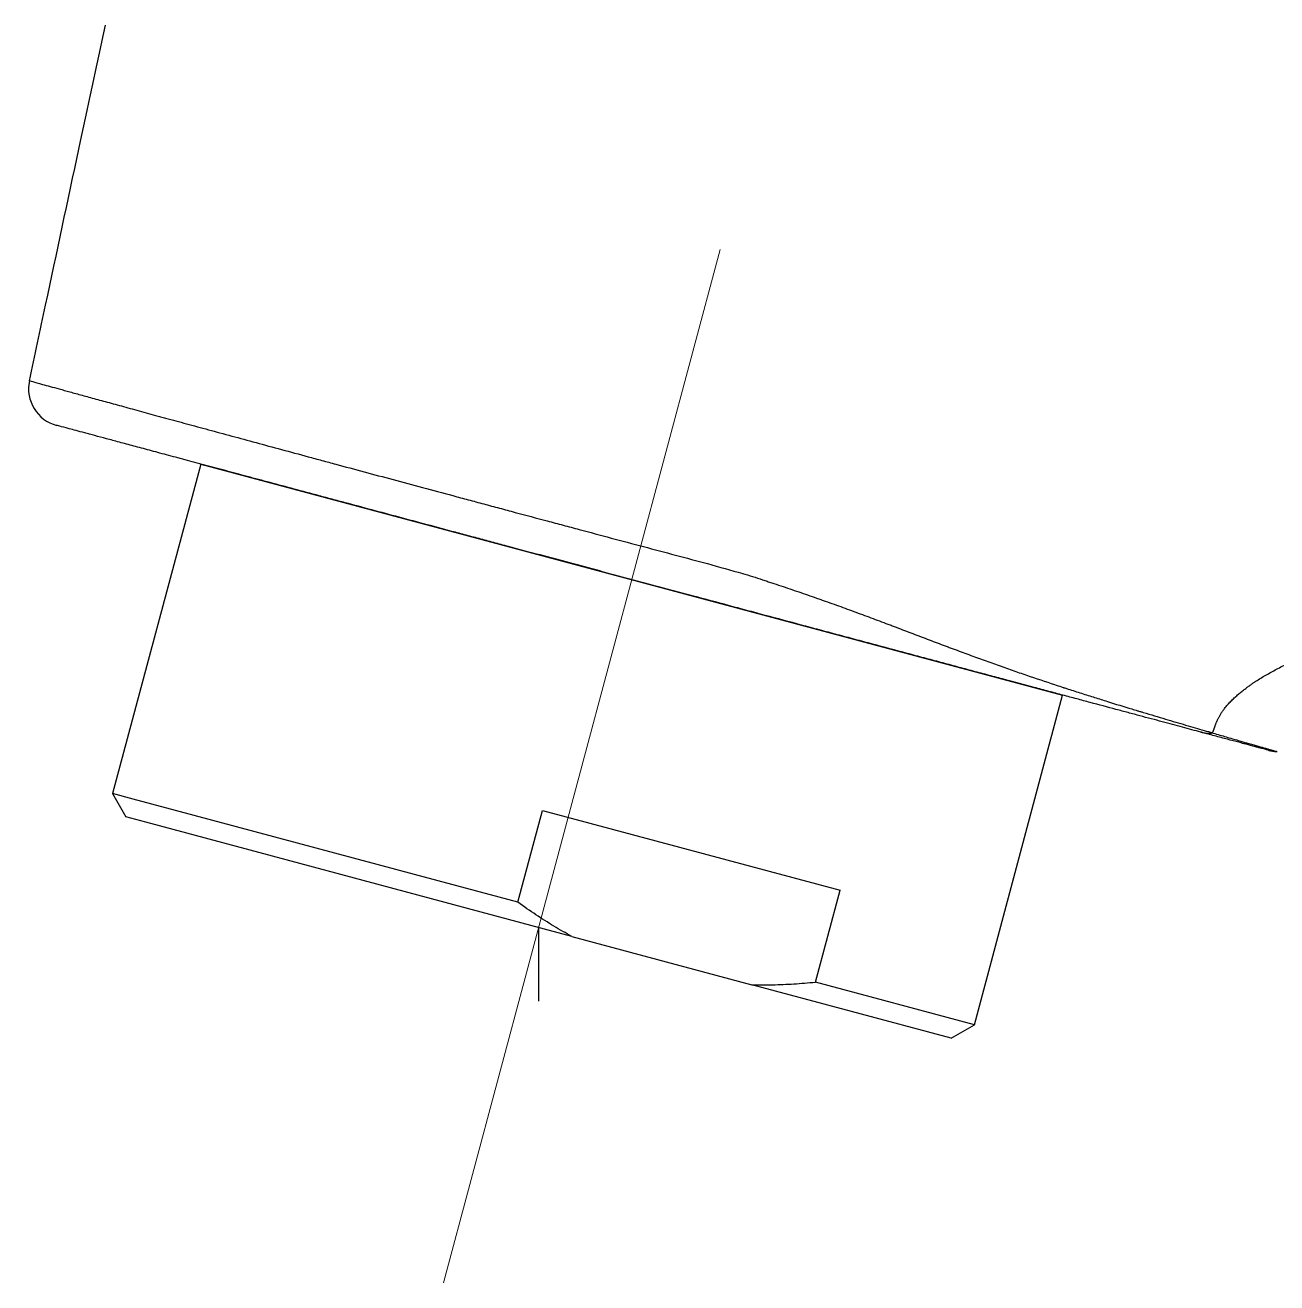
# Model space of a CAD drawing. Extents: x 900 to 2324, y -1513 to 827.
# Drawn here: x 1888.49 to 1921.45, y -1021.68 to -988.57 of the extents above; entities that cross this region are included whole.
import ezdxf

# ---------------------------------------------------------------- set-up
doc = ezdxf.new("R2010")
doc.units = 0
doc.header["$LTSCALE"] = 4
doc.header["$MEASUREMENT"] = 0
doc.linetypes.add('CENTER2', pattern=[28.575, 19.05, -3.175, 3.175, -3.175])
doc.layers.get('0').update_dxf_attribs({"linetype": 'CONTINUOUS'})
doc.layers.add('1', color=7, linetype='CONTINUOUS')
doc.layers.add('Cneter', color=1, linetype='CENTER2', lineweight=13)

msp = doc.modelspace()

# ---------------------------------------------------------------- linework, layer by layer
at = {"ltscale": 0.5}
for p, q in [((1893.114, -1000.122), (1915.813, -1006.204)), ((1902.009, -1012.321), (1902.009, -1014.258))]:
    msp.add_line(p, q, dxfattribs=at)
at = {"layer": '1', "color": 7, "linetype": 'Continuous', "lineweight": -3}
for p, q in [((1893.114, -1000.122), (1890.789, -1008.797)), ((1913.488, -1014.88), (1915.813, -1006.204)), ((1921.243, -1007.659), (1921.242, -1007.659)), ((1891.337, -1008.944), (1890.789, -1008.797)), ((1890.789, -1008.797), (1891.143, -1009.41)), ((1901.468, -1011.659), (1891.337, -1008.944)), ((1891.667, -1009.55), (1891.143, -1009.41)), ((1901.468, -1011.659), (1902.115, -1009.244)), ((1902.115, -1009.244), (1909.95, -1011.343)), ((1902.884, -1012.556), (1891.667, -1009.55)), ((1909.303, -1013.758), (1909.95, -1011.343)), ((1902.884, -1012.556), (1907.629, -1013.827)), ((1912.876, -1015.233), (1907.629, -1013.827)), ((1913.488, -1014.88), (1909.303, -1013.758)), ((1912.876, -1015.233), (1913.488, -1014.88))]:
    msp.add_line(p, q, dxfattribs=at)
msp.add_arc((1921.501, -1006.693), 1, 255, 267.7256, dxfattribs=at)
msp.add_ellipse((1889.577, -998.139), major_axis=(-0.775, 0.632), ratio=1, start_param=0.47352, end_param=1.99335, dxfattribs=at)
for points, knots in [([(1888.599, -997.929), (1888.741, -997.265), (1888.884, -996.6), (1889.319, -994.568), (1889.611, -993.199), (1890.137, -990.743), (1890.37, -989.656), (1890.603, -988.568)], [0, 0, 0, 0, 0.212938, 0.212938, 0.651489, 0.651489, 1, 1, 1, 1]), ([(1888.599, -997.929), (1888.599, -997.929), (1888.613, -997.933), (1888.657, -997.945), (1888.744, -997.969), (1888.832, -997.993), (1889.006, -998.041), (1889.137, -998.077), (1889.296, -998.121), (1889.405, -998.151), (1889.427, -998.157), (1889.473, -998.169), (1889.496, -998.176), (1889.567, -998.195), (1889.616, -998.208), (1889.767, -998.25), (1889.875, -998.279), (1890.103, -998.342), (1890.224, -998.375), (1890.479, -998.445), (1890.747, -998.518), (1891.187, -998.638), (1891.506, -998.725), (1891.754, -998.793), (1891.881, -998.828), (1892.012, -998.863), (1892.1, -998.887), (1892.144, -998.899), (1892.367, -998.96), (1892.733, -999.059), (1893.313, -999.217), (1893.72, -999.327), (1894.345, -999.497), (1894.782, -999.615), (1895.468, -999.801), (1895.702, -999.864), (1896.061, -999.961), (1896.182, -999.993), (1896.424, -1000.059), (1896.547, -1000.092), (1896.915, -1000.191), (1897.412, -1000.325), (1898.175, -1000.53), (1898.694, -1000.669), (1899.219, -1000.81), (1899.484, -1000.882), (1899.887, -1000.99), (1900.021, -1001.026), (1900.293, -1001.098), (1900.429, -1001.135), (1900.703, -1001.208), (1900.841, -1001.245), (1901.118, -1001.319), (1901.256, -1001.356), (1901.673, -1001.468), (1901.953, -1001.543), (1902.373, -1001.655), (1902.514, -1001.693), (1902.796, -1001.768), (1902.937, -1001.805), (1903.643, -1001.994), (1904.207, -1002.144), (1905.334, -1002.444), (1905.897, -1002.594), (1906.459, -1002.743)], [0, 0, 0, 0, 0.03125, 0.0625, 0.0625, 0.125, 0.125, 0.15625, 0.1875, 0.1875, 0.195312, 0.195312, 0.203125, 0.203125, 0.21875, 0.21875, 0.25, 0.25, 0.28125, 0.28125, 0.3125, 0.34375, 0.375, 0.375, 0.390625, 0.398437, 0.398437, 0.40625, 0.40625, 0.4375, 0.46875, 0.5, 0.5, 0.5625, 0.5625, 0.59375, 0.59375, 0.609375, 0.609375, 0.625, 0.625, 0.65625, 0.6875, 0.71875, 0.71875, 0.75, 0.75, 0.765625, 0.765625, 0.78125, 0.78125, 0.796875, 0.796875, 0.8125, 0.8125, 0.84375, 0.84375, 0.859375, 0.859375, 0.875, 0.875, 0.9375, 0.9375, 1, 1, 1, 1]), ([(1906.091, -1003.599), (1905.562, -1003.457), (1905.035, -1003.316), (1903.982, -1003.034), (1903.457, -1002.893), (1902.41, -1002.612), (1901.887, -1002.472), (1901.236, -1002.298), (1901.105, -1002.263), (1900.91, -1002.211), (1900.845, -1002.193), (1900.716, -1002.158), (1900.651, -1002.141), (1900.458, -1002.089), (1900.329, -1002.055), (1900.074, -1001.987), (1899.947, -1001.953), (1899.568, -1001.851), (1899.319, -1001.784), (1898.825, -1001.652), (1898.336, -1001.521), (1897.618, -1001.329), (1897.15, -1001.203), (1896.803, -1001.11), (1896.631, -1001.064), (1896.46, -1001.018), (1896.346, -1000.988), (1896.29, -1000.973), (1896.009, -1000.897), (1895.788, -1000.838), (1895.142, -1000.665), (1894.73, -1000.555), (1894.141, -1000.397), (1893.759, -1000.294), (1893.213, -1000.148), (1892.867, -1000.056), (1892.657, -999.999), (1892.616, -999.988), (1892.533, -999.966), (1892.41, -999.933), (1892.291, -999.901), (1892.056, -999.838), (1891.756, -999.758), (1891.342, -999.647), (1891.089, -999.579), (1890.849, -999.515), (1890.735, -999.484), (1890.52, -999.427), (1890.418, -999.399), (1890.276, -999.361), (1890.23, -999.349), (1890.163, -999.331), (1890.141, -999.325), (1890.099, -999.314), (1889.994, -999.286), (1889.825, -999.24), (1889.702, -999.207), (1889.537, -999.163), (1889.455, -999.141), (1889.373, -999.119), (1889.332, -999.108), (1889.318, -999.105), (1889.318, -999.105)], [0, 0, 0, 0, 0.0625, 0.0625, 0.125, 0.125, 0.1875, 0.1875, 0.203125, 0.203125, 0.210937, 0.210937, 0.21875, 0.21875, 0.234375, 0.234375, 0.25, 0.25, 0.28125, 0.28125, 0.3125, 0.34375, 0.375, 0.375, 0.390625, 0.398437, 0.398437, 0.40625, 0.40625, 0.4375, 0.4375, 0.5, 0.5, 0.53125, 0.5625, 0.59375, 0.59375, 0.601562, 0.601562, 0.609375, 0.625, 0.625, 0.65625, 0.6875, 0.71875, 0.71875, 0.75, 0.75, 0.78125, 0.78125, 0.796875, 0.796875, 0.804687, 0.804687, 0.8125, 0.84375, 0.875, 0.875, 0.9375, 0.9375, 0.96875, 1, 1, 1, 1]), ([(1919.763, -1007.202), (1919.765, -1007.196), (1919.769, -1007.183), (1919.775, -1007.165), (1919.782, -1007.147), (1919.788, -1007.13), (1919.794, -1007.114), (1919.8, -1007.098), (1919.805, -1007.083), (1919.81, -1007.069), (1919.815, -1007.055), (1919.821, -1007.04), (1919.826, -1007.022), (1919.834, -1007.001), (1919.842, -1006.979), (1919.85, -1006.956), (1919.86, -1006.932), (1919.87, -1006.906), (1919.882, -1006.88), (1919.894, -1006.853), (1919.908, -1006.824), (1919.923, -1006.794), (1919.94, -1006.763), (1919.958, -1006.731), (1919.979, -1006.698), (1920, -1006.664), (1920.024, -1006.629), (1920.05, -1006.592), (1920.081, -1006.551), (1920.116, -1006.506), (1920.157, -1006.458), (1920.199, -1006.412), (1920.243, -1006.367), (1920.287, -1006.323), (1920.331, -1006.281), (1920.376, -1006.24), (1920.421, -1006.201), (1920.465, -1006.163), (1920.509, -1006.127), (1920.551, -1006.093), (1920.593, -1006.06), (1920.634, -1006.029), (1920.673, -1005.999), (1920.711, -1005.971), (1920.748, -1005.944), (1920.782, -1005.92), (1920.815, -1005.897), (1920.847, -1005.875), (1920.876, -1005.856), (1920.935, -1005.817), (1921.029, -1005.758), (1921.161, -1005.679), (1921.301, -1005.601), (1921.446, -1005.522), (1921.597, -1005.444), (1921.753, -1005.366), (1921.915, -1005.288), (1922.081, -1005.211), (1922.252, -1005.133), (1922.428, -1005.056), (1922.607, -1004.978), (1922.791, -1004.901), (1922.978, -1004.824), (1923.169, -1004.747), (1923.363, -1004.67), (1923.561, -1004.594), (1923.761, -1004.517), (1923.917, -1004.459), (1924.028, -1004.418), (1924.091, -1004.394), (1924.155, -1004.371), (1924.219, -1004.347), (1924.284, -1004.324), (1924.35, -1004.3), (1924.416, -1004.276), (1924.482, -1004.252), (1924.549, -1004.229), (1924.616, -1004.205), (1924.684, -1004.181), (1924.752, -1004.156), (1924.821, -1004.132), (1924.89, -1004.108), (1924.96, -1004.084), (1925.03, -1004.059), (1925.1, -1004.035), (1925.171, -1004.01), (1925.242, -1003.986), (1925.314, -1003.961), (1925.387, -1003.936), (1925.459, -1003.911), (1925.532, -1003.886), (1925.606, -1003.861), (1925.68, -1003.836), (1925.754, -1003.811), (1925.829, -1003.785), (1925.905, -1003.76), (1925.98, -1003.734), (1926.056, -1003.709), (1926.133, -1003.683), (1926.21, -1003.657), (1926.287, -1003.632), (1926.365, -1003.606), (1926.443, -1003.58), (1926.522, -1003.554), (1926.601, -1003.527), (1926.68, -1003.501), (1926.76, -1003.475), (1926.84, -1003.448), (1926.92, -1003.422), (1927.001, -1003.395), (1927.083, -1003.368), (1927.165, -1003.341), (1927.247, -1003.315), (1927.329, -1003.288), (1927.412, -1003.26), (1927.495, -1003.233), (1927.579, -1003.206), (1927.663, -1003.179), (1927.748, -1003.151), (1927.833, -1003.124), (1927.918, -1003.096), (1928.004, -1003.068), (1928.09, -1003.04), (1928.176, -1003.012), (1928.263, -1002.984), (1928.35, -1002.956), (1928.437, -1002.928), (1928.525, -1002.9), (1928.614, -1002.872), (1928.702, -1002.843), (1928.791, -1002.815), (1928.881, -1002.786), (1928.97, -1002.757), (1929.061, -1002.728), (1929.151, -1002.7), (1929.242, -1002.671), (1929.333, -1002.642), (1929.425, -1002.613), (1929.517, -1002.583), (1929.61, -1002.554), (1929.702, -1002.525), (1929.796, -1002.495), (1929.889, -1002.466), (1929.983, -1002.436), (1930.077, -1002.407), (1930.172, -1002.377), (1930.267, -1002.347), (1930.363, -1002.317), (1930.459, -1002.287), (1930.555, -1002.258), (1930.652, -1002.228), (1930.749, -1002.197), (1930.846, -1002.167), (1930.944, -1002.137), (1931.042, -1002.107), (1931.141, -1002.077), (1931.24, -1002.046), (1931.339, -1002.016), (1931.439, -1001.985), (1931.539, -1001.955), (1931.64, -1001.924), (1931.741, -1001.894), (1931.843, -1001.863), (1931.945, -1001.833), (1932.047, -1001.802), (1932.15, -1001.771), (1932.253, -1001.741), (1932.356, -1001.71), (1932.46, -1001.679), (1932.565, -1001.648), (1932.67, -1001.617), (1932.775, -1001.587), (1932.881, -1001.556), (1932.987, -1001.525), (1933.093, -1001.494), (1933.201, -1001.463), (1933.308, -1001.432), (1933.416, -1001.401), (1933.524, -1001.37), (1933.633, -1001.34), (1933.743, -1001.309), (1933.853, -1001.278), (1933.963, -1001.247), (1934.074, -1001.216), (1934.185, -1001.186), (1934.297, -1001.155), (1934.409, -1001.124), (1934.521, -1001.093), (1934.635, -1001.063), (1934.748, -1001.032), (1934.863, -1001.002), (1934.977, -1000.971), (1935.092, -1000.941), (1935.208, -1000.91), (1935.324, -1000.88), (1935.441, -1000.849), (1935.559, -1000.819), (1935.676, -1000.789), (1935.795, -1000.759), (1935.914, -1000.729), (1936.033, -1000.699), (1936.153, -1000.669), (1936.274, -1000.639), (1936.395, -1000.61), (1936.516, -1000.58), (1936.639, -1000.551), (1936.761, -1000.521), (1936.885, -1000.492), (1937.009, -1000.463), (1937.133, -1000.434), (1937.259, -1000.405), (1937.384, -1000.376), (1937.511, -1000.348), (1937.595, -1000.329), (1937.637, -1000.32)], [0, 0, 0, 0, 0.004984, 0.009675, 0.014087, 0.01823, 0.022117, 0.025758, 0.029162, 0.032338, 0.035295, 0.038039, 0.042302, 0.046672, 0.051141, 0.055703, 0.060348, 0.065071, 0.069865, 0.074723, 0.079639, 0.084609, 0.089627, 0.094689, 0.099793, 0.104936, 0.110115, 0.115331, 0.120583, 0.127232, 0.13351, 0.139445, 0.145061, 0.150379, 0.155418, 0.160194, 0.164721, 0.16901, 0.173072, 0.176915, 0.180546, 0.183971, 0.187195, 0.190223, 0.193058, 0.195703, 0.19816, 0.200432, 0.202521, 0.204428, 0.212875, 0.221315, 0.229777, 0.238287, 0.246857, 0.255501, 0.264226, 0.273041, 0.281949, 0.290953, 0.300057, 0.309259, 0.318562, 0.327964, 0.337465, 0.347065, 0.356764, 0.366561, 0.369578, 0.372615, 0.375671, 0.378746, 0.381841, 0.384955, 0.388089, 0.391241, 0.394413, 0.397604, 0.400814, 0.404043, 0.40729, 0.410557, 0.413843, 0.417147, 0.42047, 0.423812, 0.427173, 0.430552, 0.433949, 0.437365, 0.440799, 0.444252, 0.447723, 0.451212, 0.45472, 0.458245, 0.461789, 0.46535, 0.46893, 0.472528, 0.476143, 0.479776, 0.483427, 0.487096, 0.490783, 0.494487, 0.498209, 0.501949, 0.505706, 0.509481, 0.513273, 0.517083, 0.52091, 0.524754, 0.528616, 0.532496, 0.536393, 0.540307, 0.544238, 0.548187, 0.552153, 0.556136, 0.560136, 0.564153, 0.568188, 0.572239, 0.576307, 0.580393, 0.584495, 0.588615, 0.592751, 0.596905, 0.601075, 0.605263, 0.609467, 0.613689, 0.617927, 0.622183, 0.626455, 0.630745, 0.635052, 0.639375, 0.643716, 0.648074, 0.65245, 0.656842, 0.661252, 0.665679, 0.670123, 0.674584, 0.679063, 0.68356, 0.688074, 0.692605, 0.697154, 0.701721, 0.706305, 0.710907, 0.715527, 0.720165, 0.724821, 0.729495, 0.734187, 0.738897, 0.743625, 0.748372, 0.753137, 0.757921, 0.762723, 0.767544, 0.772384, 0.777243, 0.78212, 0.787017, 0.791933, 0.796868, 0.801823, 0.806797, 0.81179, 0.816804, 0.821837, 0.82689, 0.831964, 0.837057, 0.842171, 0.847306, 0.852461, 0.857637, 0.862833, 0.868051, 0.87329, 0.878551, 0.883832, 0.889136, 0.894461, 0.899808, 0.905177, 0.910569, 0.915983, 0.921419, 0.926879, 0.932361, 0.937866, 0.943395, 0.948947, 0.954522, 0.960122, 0.965745, 0.971393, 0.977065, 0.982761, 0.988483, 0.994229, 1, 1, 1, 1]), ([(1907.379, -1003.001), (1907.468, -1003.027), (1907.558, -1003.054), (1907.735, -1003.11), (1907.824, -1003.139), (1907.912, -1003.169)], [0, 0, 0, 0, 0.5, 0.5, 1, 1, 1, 1]), ([(1907.912, -1003.169), (1907.932, -1003.176), (1907.952, -1003.182), (1907.991, -1003.195), (1908.051, -1003.215), (1908.19, -1003.261), (1908.309, -1003.301), (1908.468, -1003.354), (1908.547, -1003.38), (1908.704, -1003.433), (1908.783, -1003.46), (1909.019, -1003.541), (1909.175, -1003.595), (1909.369, -1003.663), (1909.408, -1003.677), (1909.486, -1003.704), (1909.524, -1003.718), (1909.64, -1003.759), (1909.795, -1003.814), (1909.949, -1003.869), (1910.102, -1003.925), (1910.179, -1003.952), (1910.407, -1004.036), (1910.558, -1004.092), (1910.858, -1004.204), (1911.007, -1004.26), (1911.192, -1004.329), (1911.229, -1004.343), (1911.303, -1004.371), (1911.413, -1004.412), (1911.523, -1004.454), (1911.741, -1004.537), (1911.886, -1004.592), (1912.172, -1004.701), (1912.315, -1004.756), (1912.527, -1004.836), (1912.598, -1004.862), (1912.704, -1004.902), (1912.739, -1004.915), (1912.809, -1004.941), (1912.984, -1005.006), (1913.156, -1005.07), (1913.428, -1005.171), (1913.562, -1005.22), (1913.829, -1005.317), (1913.961, -1005.365), (1914.124, -1005.422), (1914.157, -1005.434), (1914.222, -1005.457), (1914.32, -1005.491), (1914.417, -1005.525), (1914.609, -1005.592), (1914.736, -1005.636), (1915.113, -1005.765), (1915.359, -1005.848), (1915.661, -1005.947), (1915.736, -1005.972), (1915.811, -1005.996), (1915.833, -1006.003), (1915.841, -1006.006), (1915.856, -1006.011), (1915.893, -1006.023), (1916.05, -1006.073), (1916.196, -1006.12), (1916.428, -1006.194), (1916.542, -1006.231), (1916.712, -1006.284), (1916.768, -1006.302), (1916.88, -1006.337), (1916.935, -1006.355), (1917.211, -1006.441), (1917.424, -1006.506), (1917.683, -1006.584), (1917.734, -1006.6), (1917.811, -1006.623), (1917.836, -1006.63), (1917.887, -1006.645), (1918.013, -1006.683), (1918.137, -1006.72), (1918.427, -1006.807), (1918.613, -1006.862), (1918.969, -1006.967), (1919.139, -1007.017), (1919.463, -1007.112), (1919.618, -1007.156), (1919.764, -1007.199)], [0, 0, 0, 0, 0.003906, 0.003906, 0.007813, 0.015625, 0.03125, 0.03125, 0.046875, 0.046875, 0.0625, 0.0625, 0.09375, 0.09375, 0.101563, 0.101563, 0.109375, 0.109375, 0.125, 0.140625, 0.140625, 0.15625, 0.15625, 0.1875, 0.1875, 0.21875, 0.21875, 0.226563, 0.226563, 0.234375, 0.25, 0.25, 0.28125, 0.28125, 0.3125, 0.3125, 0.328125, 0.328125, 0.335938, 0.335938, 0.34375, 0.375, 0.375, 0.40625, 0.40625, 0.4375, 0.4375, 0.445313, 0.445313, 0.453125, 0.46875, 0.46875, 0.5, 0.5, 0.5625, 0.5625, 0.578125, 0.582031, 0.582031, 0.583984, 0.583984, 0.585938, 0.59375, 0.625, 0.625, 0.65625, 0.65625, 0.671875, 0.671875, 0.6875, 0.6875, 0.75, 0.75, 0.765625, 0.765625, 0.773438, 0.773438, 0.78125, 0.8125, 0.8125, 0.875, 0.875, 0.9375, 0.9375, 1, 1, 1, 1]), ([(1919.453, -1007.179), (1919.3, -1007.138), (1919.139, -1007.095), (1918.799, -1007.004), (1918.621, -1006.956), (1918.247, -1006.856), (1918.051, -1006.804), (1917.747, -1006.722), (1917.643, -1006.694), (1917.433, -1006.638), (1917.326, -1006.609), (1916.999, -1006.522), (1916.774, -1006.461), (1916.423, -1006.367), (1916.304, -1006.335), (1916.065, -1006.271), (1915.943, -1006.239), (1915.697, -1006.173), (1915.573, -1006.139), (1915.322, -1006.072), (1915.195, -1006.038), (1914.81, -1005.935), (1914.548, -1005.865), (1914.146, -1005.757), (1914.011, -1005.721), (1913.737, -1005.648), (1913.599, -1005.611), (1913.32, -1005.536), (1913.179, -1005.498), (1912.894, -1005.422), (1912.75, -1005.383), (1912.532, -1005.325), (1912.459, -1005.305), (1912.312, -1005.266), (1912.238, -1005.246), (1912.016, -1005.186), (1911.867, -1005.147), (1911.418, -1005.026), (1911.114, -1004.945), (1910.655, -1004.822), (1910.501, -1004.78), (1910.191, -1004.697), (1910.035, -1004.656), (1909.722, -1004.572), (1909.565, -1004.53), (1909.25, -1004.445), (1909.092, -1004.403), (1908.616, -1004.275), (1908.298, -1004.19), (1907.897, -1004.083), (1907.817, -1004.061), (1907.657, -1004.018), (1907.576, -1003.997), (1907.415, -1003.954), (1907.335, -1003.932), (1907.173, -1003.889), (1907.093, -1003.867), (1907.012, -1003.846)], [0, 0, 0, 0, 0.0625, 0.0625, 0.125, 0.125, 0.1875, 0.1875, 0.21875, 0.21875, 0.25, 0.25, 0.3125, 0.3125, 0.34375, 0.34375, 0.375, 0.375, 0.40625, 0.40625, 0.4375, 0.4375, 0.5, 0.5, 0.53125, 0.53125, 0.5625, 0.5625, 0.59375, 0.59375, 0.625, 0.625, 0.640625, 0.640625, 0.65625, 0.65625, 0.6875, 0.6875, 0.75, 0.75, 0.78125, 0.78125, 0.8125, 0.8125, 0.84375, 0.84375, 0.875, 0.875, 0.9375, 0.9375, 0.953125, 0.953125, 0.96875, 0.96875, 0.984375, 0.984375, 1, 1, 1, 1]), ([(1921.232, -1007.656), (1921.216, -1007.652), (1921.164, -1007.638), (1921.065, -1007.611), (1921.054, -1007.608), (1921.029, -1007.602), (1921.017, -1007.598), (1920.977, -1007.587), (1920.948, -1007.58), (1920.856, -1007.555), (1920.786, -1007.536), (1920.669, -1007.505), (1920.628, -1007.494), (1920.541, -1007.471), (1920.496, -1007.459), (1920.357, -1007.421), (1920.157, -1007.368), (1919.933, -1007.308), (1919.756, -1007.26), (1919.696, -1007.244), (1919.604, -1007.22), (1919.573, -1007.211), (1919.51, -1007.194), (1919.478, -1007.186), (1919.446, -1007.177)], [0, 0, 0, 0, 0.25, 0.25, 0.28125, 0.28125, 0.3125, 0.3125, 0.375, 0.375, 0.5, 0.5, 0.5625, 0.5625, 0.625, 0.625, 0.75, 0.875, 0.875, 0.9375, 0.9375, 0.96875, 0.96875, 1, 1, 1, 1]), ([(1919.453, -1007.179), (1919.503, -1007.193), (1919.555, -1007.201), (1919.659, -1007.208), (1919.712, -1007.206), (1919.764, -1007.199)], [0, 0, 0, 0, 0.5, 0.5, 1, 1, 1, 1]), ([(1919.774, -1007.202), (1919.894, -1007.238), (1920.01, -1007.272), (1920.231, -1007.337), (1920.442, -1007.398), (1920.63, -1007.453), (1920.762, -1007.491), (1920.804, -1007.503), (1920.865, -1007.521), (1920.885, -1007.527), (1920.923, -1007.538), (1921.017, -1007.565), (1921.099, -1007.588), (1921.186, -1007.613), (1921.213, -1007.621), (1921.25, -1007.631), (1921.262, -1007.635), (1921.285, -1007.641), (1921.296, -1007.645), (1921.389, -1007.671), (1921.438, -1007.685), (1921.453, -1007.689)], [0, 0, 0, 0, 0.125, 0.125, 0.25, 0.375, 0.375, 0.4375, 0.4375, 0.46875, 0.46875, 0.5, 0.625, 0.625, 0.6875, 0.6875, 0.71875, 0.71875, 0.75, 0.75, 1, 1, 1, 1])]:
    msp.add_open_spline(points, degree=3, knots=knots, dxfattribs=at)
for points in [[(1906.46, -1002.744), (1906.769, -1002.83), (1907.078, -1002.916), (1907.387, -1003.002)], [(1907.011, -1003.845), (1906.705, -1003.763), (1906.398, -1003.681), (1906.091, -1003.599)], [(1921.232, -1007.656), (1921.304, -1007.675), (1921.378, -1007.686), (1921.453, -1007.689)], [(1902.884, -1012.556), (1902.727, -1012.47), (1902.412, -1012.29), (1901.941, -1011.991), (1901.626, -1011.773), (1901.468, -1011.659)], [(1907.629, -1013.827), (1907.808, -1013.832), (1908.171, -1013.833), (1908.728, -1013.81), (1909.11, -1013.778), (1909.303, -1013.758)]]:
    msp.add_open_spline(points, degree=3, dxfattribs=at)
at = {"layer": 'Cneter', "lineweight": 5, "ltscale": 0.5}
msp.add_line((1906.793, -994.47), (1899.503, -1021.676), dxfattribs=at)

doc.saveas('drawing.dxf')
